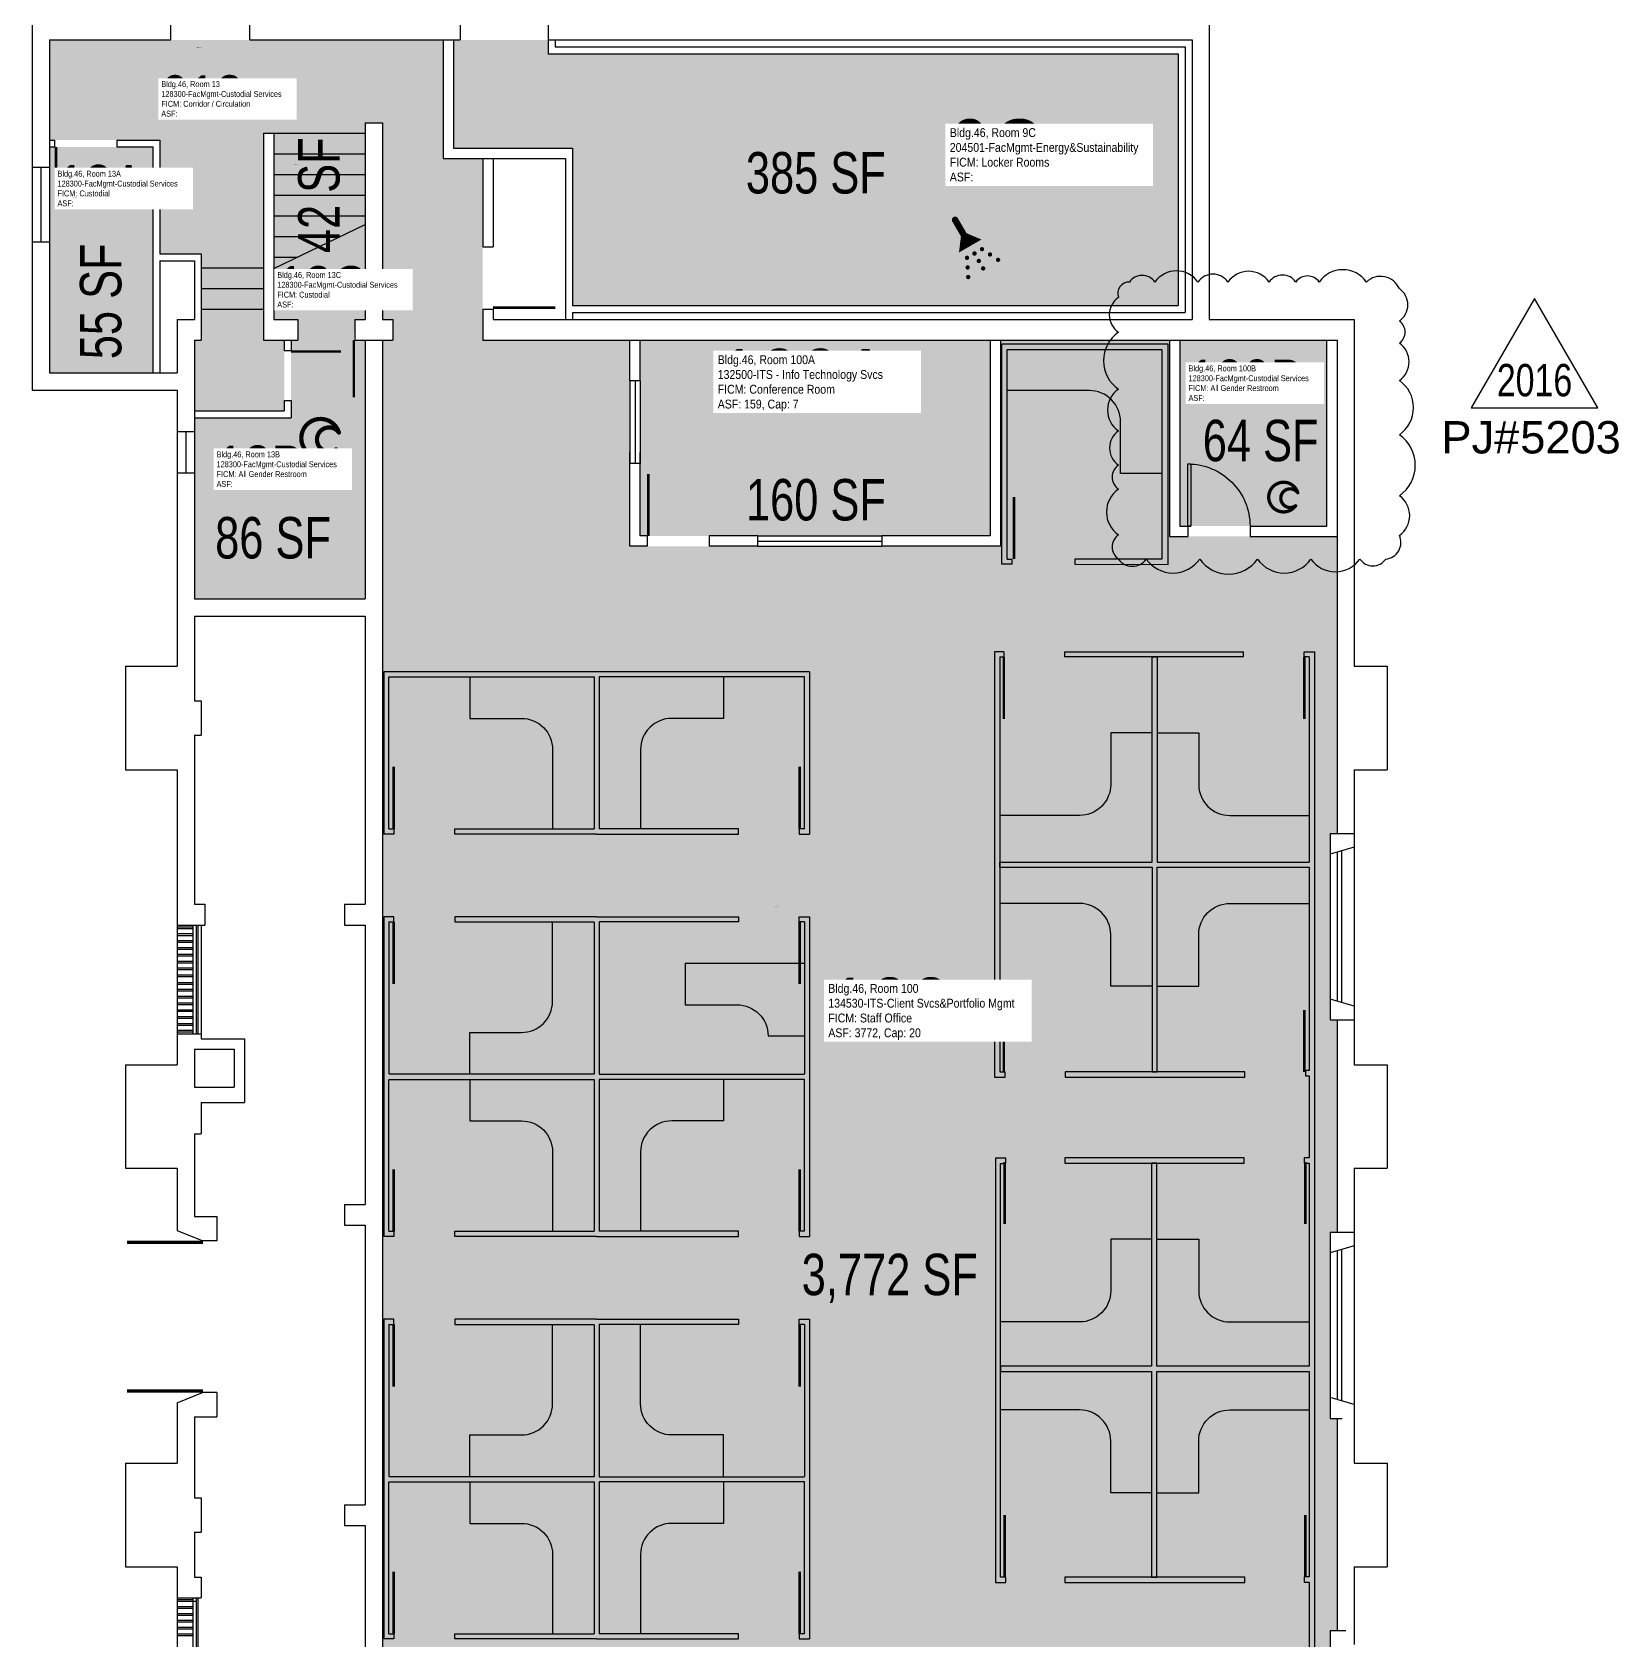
# Model space of a CAD drawing. Header units: inches. Extents: x -23 to 919, y -162 to 2416.
# Drawn here: x 0 to 919, y 396 to 1328 of the extents above; entities that cross this region are included whole.
import ezdxf
from ezdxf.enums import TextEntityAlignment as Align

# ---------------------------------------------------------------- set-up
doc = ezdxf.new("R2010")
doc.units = ezdxf.units.IN
doc.header["$LTSCALE"] = 10
doc.header["$MEASUREMENT"] = 0
doc.layers.get('0').update_dxf_attribs({"linetype": 'CONTINUOUS'})
for name, color, linetype in [('A-DOOR', 2, 'CONTINUOUS'), ('A-FLOR', 3, 'CONTINUOUS'), ('A-GLAZ', 1, 'CONTINUOUS'), ('A-IDEN-ICON', 4, 'CONTINUOUS'), ('A-IDEN-RNUM', 7, 'CONTINUOUS'), ('A-IDEN-SNUM', 4, 'CONTINUOUS'), ('A-IDEN-VNUM', 4, 'CONTINUOUS'), ('A-WALL', 5, 'CONTINUOUS'), ('AREA-TEXT', 3, 'CONTINUOUS'), ('Rooms-Category-Color', 7, 'CONTINUOUS'), ('Rooms-College-Color', 7, 'CONTINUOUS'), ('Rooms-Department-Color', 7, 'CONTINUOUS'), ('Rooms-Division-Color', 7, 'CONTINUOUS'), ('Rooms-Information', 7, 'CONTINUOUS')]:
    doc.layers.add(name, color=color, linetype=linetype)
doc.layers.add('A-REV', color=1, linetype='CONTINUOUS', true_color=0xff0000)
doc.styles.add('Arial', font='arial.ttf')
doc.styles.add('CP_AREA', font='arial.ttf', dxfattribs={"height": 15})
doc.styles.add('CP_ROOMSNUMBER', font='arial.ttf', dxfattribs={"height": 1})
doc.styles.add('CP_ROOMVNUMBER', font='arial.ttf', dxfattribs={"width": 0.85, "height": 0.075})

# ---------------------------------------------------------------- blocks, each defined once
blk = doc.blocks.new('CPSHOWER')
at = {"color": 0, "linetype": 'ByBlock'}
blk.add_lwpolyline([(-0.015, 0.0396, 0, 0.06, 0), (0.005, 0.005, 0.06, 0.06, 0)], format="xyseb", dxfattribs=at)
for points, const_width in [([(-0.0319, 0.0624, 1), (-0.0281, 0.0689, 1)], 0.0075), ([(0.0302, -0.0036, 1), (0.0345, -0.0011, 1)], 0.005), ([(-0.0045, -0.0236, 1), (-0.0002, -0.0211, 1)], 0.005), ([(0.0128, -0.0136, 1), (0.0172, -0.0111, 1)], 0.005), ([(0.0228, -0.0309, 1), (0.0272, -0.0284, 1)], 0.005), ([(0.0488, -0.0159, 1), (0.0531, -0.0134, 1)], 0.005), ([(0.0675, -0.0282, 1), (0.0718, -0.0257, 1)], 0.005), ([(-0.0031, -0.0459, 1), (0.0012, -0.0434, 1)], 0.005), ([(-0.0018, -0.0682, 1), (0.0025, -0.0657, 1)], 0.005), ([(0.0328, -0.0482, 1), (0.0372, -0.0457, 1)], 0.005)]:
    blk.add_lwpolyline(points, format="xyb", close=True, dxfattribs=dict(at, const_width=const_width))
at = {"color": 0, "linetype": 'ByBlock', "const_width": 0.015}
blk.add_lwpolyline([(-0.01, 0.031), (-0.03, 0.0656)], dxfattribs=at)
blk = doc.blocks.new('*U5')
h = blk.add_hatch(color=256)
h.dxf.hatch_style = 1
h.paths.add_polyline_path([(0, -36), (-1.69, -36), (-1.69, 0), (0, 0)])
blk.add_lwpolyline([(0, -36), (-1.69, -36), (-1.69, 0), (0, 0), (0, -36, -0.414214), (-36, 0)], format="xyb")
blk = doc.blocks.new('CPBATH')
at = {"color": 0, "linetype": 'ByBlock', "const_width": 0.0127}
for points in [[(0.0571, 0.0168, 0.861492), (-0.0551, 0, 1)], [(-0.0551, 0, 0.726902), (0.0487, -0.0337, 1)], [(0.0571, 0.0168, 0.729002), (-0.0084, -0.0042, 1)], [(-0.0084, -0.0042, 0.609468), (0.0487, -0.0337, 1)]]:
    blk.add_lwpolyline(points, format="xyb", dxfattribs=at)
at = {"color": 0, "linetype": 'ByBlock', "const_width": 0.00637}
for points in [[(0.0544, 0.0152, 1), (0.0599, 0.0184, 1)], [(0.0459, -0.0353, 1), (0.0515, -0.0321, 1)]]:
    blk.add_lwpolyline(points, format="xyb", close=True, dxfattribs=at)
blk = doc.blocks.new('ProjectRev')
at = {"transparency": 16777216}
blk.add_lwpolyline([(0, 0.122), (-0.1221, -0.0895), (0.1221, -0.0895)], close=True, dxfattribs=at)
at = {"transparency": 16777216, "insert": (-0.1798, -0.1151), "char_height": 0.0625, "width": 0.24749, "attachment_point": 1, "style": 'Arial'}
blk.add_mtext('PJ#', dxfattribs=at)
at = {"transparency": 16777216, "style": 'Arial', "width": 0.75}
blk.add_attdef('YEAR', text='', height=18.75, dxfattribs=at).set_placement((0, 0), align=Align.MIDDLE_CENTER)
at = {"transparency": 16777216, "style": 'Arial'}
blk.add_attdef('PROJECT', text='', height=18.75, dxfattribs=at).set_placement((-0.0276, -0.1151), align=Align.TOP_LEFT)

msp = doc.modelspace()

# ---------------------------------------------------------------- hatches: boundary and pattern name
at = {"layer": 'Rooms-Category-Color', "true_color": 0xadadad}
for points in [[(10, 1323), (10, 1265), (74, 1265), (74, 1199), (98, 1199), (98, 1149), (94, 1149), (94, 1108), (146, 1108), (146, 1149), (134.04, 1149), (134.04, 1269), (193, 1269), (193, 1275), (203.04, 1275), (203.04, 1161), (209.04, 1161), (209.04, 1149), (261.07, 1149), (261.07, 1167.04), (261.07, 1254.21), (238.04, 1254.21), (238.04, 1323)], [(153.9, 1149), (186.31, 1149), (187, 1161), (193, 1161), (193, 1269), (140.04, 1269), (140.04, 1161), (153.9, 1161)], [(10, 1261), (10, 1130), (70, 1130), (70, 1261)], [(94, 1103.99), (94, 999), (193, 999), (193, 1149), (150, 1149), (150, 1103.99)], [(664.88, 1148.97), (750, 1149), (750, 1041.24), (664.88, 1041.24)]]:
    msp.add_hatch(color=253, dxfattribs=at).paths.add_polyline_path(points)
at = {"layer": 'Rooms-Category-Color', "true_color": 0xffe090}
msp.add_hatch(color=41, dxfattribs=at).paths.add_polyline_path([(244.04, 1323), (299.04, 1323), (299.04, 1315), (664, 1315), (664, 1169.03), (313.08, 1169.03), (313.1, 1260.26), (244.04, 1260.21)])
at = {"layer": 'Rooms-Category-Color', "true_color": 0xfa9ba3}
for points in [[(203.04, 1149), (261.07, 1149), (346.27, 1149), (346.27, 1029.5), (560.99, 1029.5), (560.99, 1149), (658.91, 1148.97), (658.91, 1035.26), (756, 1035.26), (756, 863.04), (752, 863.04), (752, 851.04), (752, 755.04), (756, 755.04), (756, 632.04), (752, 632.04), (752, 524.04), (756, 524.04), (756, 401.04), (752, 401.04), (752, 293.04), (756, 293.04), (756, 248.1), (558.1, 248.1), (558.1, 12), (479.55, 12), (479.55, 24), (370.47, 24), (370.47, 12), (193, 12), (193, 45.96), (203.04, 48), (203.04, 92.04), (197, 92.04), (197, 119.93), (203.04, 119.93)], [(352.27, 1149), (554.99, 1148.97), (554.99, 1035.5), (352.27, 1035.5)]]:
    msp.add_hatch(color=241, dxfattribs=at).paths.add_polyline_path(points)
at = {"layer": 'Rooms-College-Color', "true_color": 0xadadad}
for points in [[(10, 1323), (10, 1265), (74, 1265), (74, 1199), (98, 1199), (98, 1149), (94, 1149), (94, 1108), (146, 1108), (146, 1149), (134.04, 1149), (134.04, 1269), (193, 1269), (193, 1275), (203.04, 1275), (203.04, 1161), (209.04, 1161), (209.04, 1149), (261.07, 1149), (261.07, 1167.04), (261.07, 1254.21), (238.04, 1254.21), (238.04, 1323)], [(244.04, 1323), (299.04, 1323), (299.04, 1315), (664, 1315), (664, 1169.03), (313.08, 1169.03), (313.1, 1260.26), (244.04, 1260.21)], [(153.9, 1149), (186.31, 1149), (187, 1161), (193, 1161), (193, 1269), (140.04, 1269), (140.04, 1161), (153.9, 1161)], [(10, 1261), (10, 1130), (70, 1130), (70, 1261)], [(94, 1103.99), (94, 999), (193, 999), (193, 1149), (150, 1149), (150, 1103.99)], [(664.88, 1148.97), (750, 1149), (750, 1041.24), (664.88, 1041.24)]]:
    msp.add_hatch(color=253, dxfattribs=at).paths.add_polyline_path(points)
at = {"layer": 'Rooms-College-Color', "true_color": 0x80bc67}
for points in [[(203.04, 1149), (261.07, 1149), (346.27, 1149), (346.27, 1029.5), (560.99, 1029.5), (560.99, 1149), (658.91, 1148.97), (658.91, 1035.26), (756, 1035.26), (756, 863.04), (752, 863.04), (752, 851.04), (752, 755.04), (756, 755.04), (756, 632.04), (752, 632.04), (752, 524.04), (756, 524.04), (756, 401.04), (752, 401.04), (752, 293.04), (756, 293.04), (756, 248.1), (558.1, 248.1), (558.1, 12), (479.55, 12), (479.55, 24), (370.47, 24), (370.47, 12), (193, 12), (193, 45.96), (203.04, 48), (203.04, 92.04), (197, 92.04), (197, 119.93), (203.04, 119.93)], [(352.27, 1149), (554.99, 1148.97), (554.99, 1035.5), (352.27, 1035.5)]]:
    msp.add_hatch(color=83, dxfattribs=at).paths.add_polyline_path(points)
at = {"layer": 'Rooms-Department-Color', "true_color": 0xacacac}
for points in [[(10, 1323), (10, 1265), (74, 1265), (74, 1199), (98, 1199), (98, 1149), (94, 1149), (94, 1108), (146, 1108), (146, 1149), (134.04, 1149), (134.04, 1269), (193, 1269), (193, 1275), (203.04, 1275), (203.04, 1161), (209.04, 1161), (209.04, 1149), (261.07, 1149), (261.07, 1167.04), (261.07, 1254.21), (238.04, 1254.21), (238.04, 1323)], [(153.9, 1149), (186.31, 1149), (187, 1161), (193, 1161), (193, 1269), (140.04, 1269), (140.04, 1161), (153.9, 1161)], [(10, 1261), (10, 1130), (70, 1130), (70, 1261)], [(94, 1103.99), (94, 999), (193, 999), (193, 1149), (150, 1149), (150, 1103.99)], [(664.88, 1148.97), (750, 1149), (750, 1041.24), (664.88, 1041.24)]]:
    msp.add_hatch(color=253, dxfattribs=at).paths.add_polyline_path(points)
at = {"layer": 'Rooms-Department-Color', "true_color": 0x80bc67}
msp.add_hatch(color=83, dxfattribs=at).paths.add_polyline_path([(244.04, 1323), (299.04, 1323), (299.04, 1315), (664, 1315), (664, 1169.03), (313.08, 1169.03), (313.1, 1260.26), (244.04, 1260.21)])
at = {"layer": 'Rooms-Department-Color', "true_color": 0xfa003f}
for points in [[(203.04, 1149), (261.07, 1149), (346.27, 1149), (346.27, 1029.5), (560.99, 1029.5), (560.99, 1149), (658.91, 1148.97), (658.91, 1035.26), (756, 1035.26), (756, 863.04), (752, 863.04), (752, 851.04), (752, 755.04), (756, 755.04), (756, 632.04), (752, 632.04), (752, 524.04), (756, 524.04), (756, 401.04), (752, 401.04), (752, 293.04), (756, 293.04), (756, 248.1), (558.1, 248.1), (558.1, 12), (479.55, 12), (479.55, 24), (370.47, 24), (370.47, 12), (193, 12), (193, 45.96), (203.04, 48), (203.04, 92.04), (197, 92.04), (197, 119.93), (203.04, 119.93)], [(352.27, 1149), (554.99, 1148.97), (554.99, 1035.5), (352.27, 1035.5)]]:
    msp.add_hatch(color=240, dxfattribs=at).paths.add_polyline_path(points)
at = {"layer": 'Rooms-Division-Color', "true_color": 0xadadad}
for points in [[(10, 1323), (10, 1265), (74, 1265), (74, 1199), (98, 1199), (98, 1149), (94, 1149), (94, 1108), (146, 1108), (146, 1149), (134.04, 1149), (134.04, 1269), (193, 1269), (193, 1275), (203.04, 1275), (203.04, 1161), (209.04, 1161), (209.04, 1149), (261.07, 1149), (261.07, 1167.04), (261.07, 1254.21), (238.04, 1254.21), (238.04, 1323)], [(153.9, 1149), (186.31, 1149), (187, 1161), (193, 1161), (193, 1269), (140.04, 1269), (140.04, 1161), (153.9, 1161)], [(10, 1261), (10, 1130), (70, 1130), (70, 1261)], [(94, 1103.99), (94, 999), (193, 999), (193, 1149), (150, 1149), (150, 1103.99)], [(664.88, 1148.97), (750, 1149), (750, 1041.24), (664.88, 1041.24)]]:
    msp.add_hatch(color=253, dxfattribs=at).paths.add_polyline_path(points)
at = {"layer": 'Rooms-Division-Color', "true_color": 0x80bc67}
msp.add_hatch(color=83, dxfattribs=at).paths.add_polyline_path([(244.04, 1323), (299.04, 1323), (299.04, 1315), (664, 1315), (664, 1169.03), (313.08, 1169.03), (313.1, 1260.26), (244.04, 1260.21)])
at = {"layer": 'Rooms-Division-Color', "true_color": 0xfa003f}
for points in [[(203.04, 1149), (261.07, 1149), (346.27, 1149), (346.27, 1029.5), (560.99, 1029.5), (560.99, 1149), (658.91, 1148.97), (658.91, 1035.26), (756, 1035.26), (756, 863.04), (752, 863.04), (752, 851.04), (752, 755.04), (756, 755.04), (756, 632.04), (752, 632.04), (752, 524.04), (756, 524.04), (756, 401.04), (752, 401.04), (752, 293.04), (756, 293.04), (756, 248.1), (558.1, 248.1), (558.1, 12), (479.55, 12), (479.55, 24), (370.47, 24), (370.47, 12), (193, 12), (193, 45.96), (203.04, 48), (203.04, 92.04), (197, 92.04), (197, 119.93), (203.04, 119.93)], [(352.27, 1149), (554.99, 1148.97), (554.99, 1035.5), (352.27, 1035.5)]]:
    msp.add_hatch(color=240, dxfattribs=at).paths.add_polyline_path(points)

# ---------------------------------------------------------------- linework, layer by layer
at = {"layer": 'A-DOOR', "elevation": 0}
for points in [[(13.75, 1261, 1.5, 1.5, 0), (13.75, 1225, 0, 0, 0), (13, 1225, 0, 0, 0.414214), (49, 1261, 0, 0, 0.414214)], [(267.07, 1167.79, 1.5, 1.5, 0), (303.07, 1167.79, 0, 0, 0), (303.07, 1167.04, 0, 0, 0.414214), (267.07, 1203.04, 0, 0, 0.414214)], [(186.31, 1149, 1.38, 1.38, 0), (186.31, 1115.89, 0, 0, 0), (187, 1115.89, 0, 0, -0.414214), (153.9, 1149, 0, 0, -0.414214)], [(150, 1142.41, 1.21, 1.21, 0), (179.02, 1142.41, 0, 0, 0), (179.02, 1143.01, 0, 0, -0.414214), (150, 1114, 0, 0, -0.414214)], [(357.02, 1035.5, 1.5, 1.5, 0), (357.02, 1071.5, 0, 0, 0), (356.27, 1071.5, 0, 0, -0.414214), (392.27, 1035.5, 0, 0, -0.414214)], [(568.83, 1022.1, 1.5, 1.5, 0), (568.83, 1058.1, 0, 0, 0), (568.08, 1058.1, 0, 0, -0.414214), (604.08, 1022.1, 0, 0, -0.414214)], [(562.95, 965.4, 1.5, 1.5, 0), (562.95, 929.4, 0, 0, 0), (562.2, 929.4, 0, 0, 0.414214), (598.2, 965.4, 0, 0, 0.414214)], [(737.06, 965.4, 1.5, 1.5, 0), (737.06, 929.4, 0, 0, 0), (737.81, 929.4, 0, 0, -0.414214), (701.81, 965.4, 0, 0, -0.414214)], [(209.43, 865.74, 1.5, 1.5, 0), (209.43, 901.74, 0, 0, 0), (208.68, 901.74, 0, 0, -0.414214), (244.68, 865.74, 0, 0, -0.414214)], [(444.61, 865.74, 1.5, 1.5, 0), (444.61, 901.74, 0, 0, 0), (445.36, 901.74, 0, 0, 0.414214), (409.36, 865.74, 0, 0, 0.414214)], [(209.43, 811.73, 1.5, 1.5, 0), (209.43, 775.73, 0, 0, 0), (208.68, 775.73, 0, 0, 0.414214), (244.68, 811.73, 0, 0, 0.414214)], [(444.61, 811.73, 1.5, 1.5, 0), (444.61, 775.73, 0, 0, 0), (445.36, 775.73, 0, 0, -0.414214), (409.36, 811.73, 0, 0, -0.414214)], [(562.95, 724.76, 1.5, 1.5, 0), (562.95, 760.76, 0, 0, 0), (562.2, 760.76, 0, 0, -0.414214), (598.2, 724.76, 0, 0, -0.414214)], [(737.06, 724.76, 1.5, 1.5, 0), (737.06, 760.76, 0, 0, 0), (737.81, 760.76, 0, 0, 0.414214), (701.81, 724.76, 0, 0, 0.414214)], [(563.45, 672.61, 1.5, 1.5, 0), (563.45, 636.61, 0, 0, 0), (562.7, 636.61, 0, 0, 0.414214), (598.7, 672.61, 0, 0, 0.414214)], [(737.56, 672.61, 1.5, 1.5, 0), (737.56, 636.61, 0, 0, 0), (738.31, 636.61, 0, 0, -0.414214), (702.31, 672.61, 0, 0, -0.414214)], [(209.43, 632.45, 1.5, 1.5, 0), (209.43, 668.45, 0, 0, 0), (208.68, 668.45, 0, 0, -0.414214), (244.68, 632.45, 0, 0, -0.414214)], [(444.61, 632.45, 1.5, 1.5, 0), (444.61, 668.45, 0, 0, 0), (445.36, 668.45, 0, 0, 0.414214), (409.36, 632.45, 0, 0, 0.414214)], [(98.92, 626.08, 1.83, 1.83, 0), (54.89, 626.08, 0, 0, 0), (54.89, 627, 0, 0, 0.414214), (98.92, 582.97, 0, 0, 0.414214)], [(98.92, 539.86, 1.83, 1.83, 0), (54.89, 539.86, 0, 0, 0), (54.89, 538.95, 0, 0, -0.414214), (98.92, 582.97, 0, 0, -0.414214)], [(209.43, 578.44, 1.5, 1.5, 0), (209.43, 542.44, 0, 0, 0), (208.68, 542.44, 0, 0, 0.414214), (244.68, 578.44, 0, 0, 0.414214)], [(444.61, 578.44, 1.5, 1.5, 0), (444.61, 542.44, 0, 0, 0), (445.36, 542.44, 0, 0, -0.414214), (409.36, 578.44, 0, 0, -0.414214)], [(563.45, 431.97, 1.5, 1.5, 0), (563.45, 467.97, 0, 0, 0), (562.7, 467.97, 0, 0, -0.414214), (598.7, 431.97, 0, 0, -0.414214)], [(737.56, 431.97, 1.5, 1.5, 0), (737.56, 467.97, 0, 0, 0), (738.31, 467.97, 0, 0, 0.414214), (702.31, 431.97, 0, 0, 0.414214)], [(209.43, 399.16, 1.5, 1.5, 0), (209.43, 435.16, 0, 0, 0), (208.68, 435.16, 0, 0, -0.414214), (244.68, 399.16, 0, 0, -0.414214)], [(444.61, 399.16, 1.5, 1.5, 0), (444.61, 435.16, 0, 0, 0), (445.36, 435.16, 0, 0, 0.414214), (409.36, 399.16, 0, 0, 0.414214)]]:
    msp.add_lwpolyline(points, format="xyseb", dxfattribs=at)
at = {"layer": 'A-FLOR'}
for p, q in [((140.04, 1269, 0), (193, 1269, 0)), ((140.04, 1257, 0), (193, 1257, 0)), ((140.04, 1245, 0), (193, 1245, 0)), ((140.04, 1233, 0), (193, 1233, 0)), ((140.04, 1221, 0), (193, 1221, 0)), ((140.04, 1190.6), (193, 1215.95)), ((140.04, 1209, 0), (178.48, 1209, 0)), ((140.04, 1197, 0), (153.4, 1197, 0)), ((98, 1191, 0), (134.04, 1191, 0)), ((98, 1179, 0), (134.04, 1179, 0)), ((98, 1167, 0), (134.04, 1167, 0)), ((561.83, 1019.09, 0), (561.83, 1146.66, 0)), ((567.83, 1019.09, 0), (561.83, 1019.09, 0)), ((564.83, 1022.09, 0), (567.83, 1022.09, 0)), ((567.83, 1019.09, 0), (567.83, 1022.09, 0)), ((562.95, 968.4, 0), (557.6, 968.4, 0)), ((557.6, 968.4, 0), (557.6, 721.76, 0)), ((560.59, 965.4, 0), (560.59, 843.48, 0)), ((560.59, 965.4, 0), (562.95, 965.4, 0)), ((562.95, 968.4, 0), (562.95, 965.4, 0)), ((598.2, 965.4, 0), (598.2, 968.4, 0)), ((598.2, 968.4, 0), (701.64, 968.4, 0)), ((648.86, 965.4, 0), (598.2, 965.4, 0)), ((648.86, 846.48, 0), (648.86, 965.4, 0)), ((701.64, 965.4, 0), (648.86, 965.4, 0)), ((648.86, 965.4, 0), (651.86, 965.4, 0)), ((651.86, 965.4, 0), (651.86, 846.48, 0)), ((701.64, 968.4, 0), (701.64, 965.4, 0)), ((736.89, 965.4, 0), (736.89, 968.4, 0)), ((736.89, 968.4, 0), (742.89, 968.4, 0)), ((739.89, 965.4, 0), (736.89, 965.4, 0)), ((739.89, 965.4, 0), (739.89, 846.48, 0)), ((742.89, 968.4, 0), (742.89, 257.77, 0)), ((450.27, 956.77, 0), (203.76, 956.77, 0)), ((203.76, 956.77, 0), (203.76, 862.74, 0)), ((206.59, 953.77, 0), (325.52, 953.77, 0)), ((206.59, 865.74, 0), (206.59, 953.77, 0)), ((325.52, 953.77, 0), (325.52, 865.74, 0)), ((447.44, 953.77, 0), (328.52, 953.77, 0)), ((328.52, 953.77, 0), (328.52, 865.74, 0)), ((447.44, 865.74, 0), (447.44, 953.77, 0)), ((450.27, 956.77, 0), (450.27, 862.74, 0)), ((209.59, 862.74, 0), (203.76, 862.74, 0)), ((206.59, 865.74, 0), (209.59, 865.74, 0)), ((209.59, 865.74, 0), (209.59, 862.74, 0)), ((244.84, 862.74, 0), (244.84, 865.74, 0)), ((244.84, 865.74, 0), (325.52, 865.74, 0)), ((327.02, 862.74, 0), (244.84, 862.74, 0)), ((327.02, 862.74, 0), (409.19, 862.74, 0)), ((409.19, 865.74, 0), (328.52, 865.74, 0)), ((409.19, 862.74, 0), (409.19, 865.74, 0)), ((447.44, 865.74, 0), (444.44, 865.74, 0)), ((444.44, 865.74, 0), (444.44, 862.74, 0)), ((444.44, 862.74, 0), (450.27, 862.74, 0)), ((560.59, 846.48, 0), (648.86, 846.48, 0)), ((560.78, 724.76, 0), (560.78, 843.48, 0)), ((560.78, 843.48, 0), (648.86, 843.48, 0)), ((648.86, 843.48, 0), (648.86, 724.84, 0)), ((651.86, 846.48, 0), (739.89, 846.48, 0)), ((651.86, 724.84, 0), (651.86, 843.48, 0)), ((651.86, 843.48, 0), (739.89, 843.48, 0)), ((739.89, 843.48, 0), (739.89, 725.63, 0)), ((203.76, 814.74, 0), (203.76, 629.45, 0)), ((209.59, 814.74, 0), (203.76, 814.74, 0)), ((206.59, 811.74, 0), (209.59, 811.74, 0)), ((206.59, 811.74, 0), (206.59, 723.7, 0)), ((209.59, 811.74, 0), (209.59, 814.74, 0)), ((327.02, 814.74, 0), (244.84, 814.74, 0)), ((244.84, 814.74, 0), (244.84, 811.74, 0)), ((244.84, 811.74, 0), (325.52, 811.74, 0)), ((325.52, 811.55, 0), (325.52, 723.48, 0)), ((327.02, 814.74, 0), (409.19, 814.74, 0)), ((328.52, 811.75, 0), (328.52, 723.48, 0)), ((409.19, 811.74, 0), (328.52, 811.74, 0)), ((409.19, 814.74, 0), (409.19, 811.74, 0)), ((444.44, 811.74, 0), (444.44, 814.74, 0)), ((444.44, 814.74, 0), (450.27, 814.74, 0)), ((447.44, 811.74, 0), (444.44, 811.74, 0)), ((447.44, 811.74, 0), (447.44, 723.7, 0)), ((450.27, 814.74, 0), (450.27, 629.45, 0)), ((206.59, 632.45, 0), (206.59, 720.48, 0)), ((325.52, 723.48, 0), (206.88, 723.48, 0)), ((206.88, 720.48, 0), (325.52, 720.48, 0)), ((325.52, 720.48, 0), (325.52, 632.45, 0)), ((328.52, 723.48, 0), (447.44, 723.48, 0)), ((447.44, 720.48, 0), (328.52, 720.48, 0)), ((328.52, 720.48, 0), (328.52, 632.45, 0)), ((447.44, 632.45, 0), (447.44, 720.48, 0)), ((557.6, 721.76, 0), (563.78, 721.76, 0)), ((563.78, 724.76, 0), (560.78, 724.76, 0)), ((563.78, 721.76, 0), (563.78, 724.76, 0)), ((648.86, 724.84, 0), (598.45, 724.84, 0)), ((598.45, 724.84, 0), (598.45, 721.84, 0)), ((598.45, 721.84, 0), (702.65, 721.84, 0)), ((702.65, 724.84, 0), (648.86, 724.84, 0)), ((648.86, 724.84, 0), (651.86, 724.84, 0)), ((702.65, 721.84, 0), (702.65, 724.84, 0)), ((737.73, 725.63, 0), (737.72, 722.63, 0)), ((737.72, 722.63, 0), (739.89, 722.63, 0)), ((739.89, 725.63, 0), (737.73, 725.63, 0)), ((739.89, 722.63, 0), (739.89, 674.95, 0)), ((561.1, 674.83, 0), (558.1, 674.83, 0)), ((558.1, 674.83, 0), (558.1, 428.97, 0)), ((564.02, 674.83, 0), (561.1, 674.83, 0)), ((561.1, 554.25, 0), (561.1, 671.83, 0)), ((561.1, 671.83, 0), (564.02, 671.83, 0)), ((564.02, 671.83, 0), (564.02, 674.83, 0)), ((702.15, 674.95, 0), (598.24, 674.95, 0)), ((598.24, 674.95, 0), (598.24, 671.95, 0)), ((598.24, 671.95, 0), (651.56, 671.95, 0)), ((651.56, 671.95, 0), (648.56, 671.95, 0)), ((648.56, 671.95, 0), (648.56, 554.25, 0)), ((651.56, 554.25, 0), (651.56, 671.95, 0)), ((651.56, 671.95, 0), (702.15, 671.95, 0)), ((702.15, 671.95, 0), (702.15, 674.95, 0)), ((739.89, 674.95, 0), (736.89, 674.95, 0)), ((736.89, 674.95, 0), (736.89, 671.95, 0)), ((736.89, 671.95, 0), (739.89, 671.95, 0)), ((739.89, 671.95, 0), (739.89, 554.25, 0)), ((209.59, 629.45, 0), (203.76, 629.45, 0)), ((206.59, 632.45, 0), (209.59, 632.45, 0)), ((209.59, 632.45, 0), (209.59, 629.45, 0)), ((244.84, 629.45, 0), (244.84, 632.45, 0)), ((244.84, 632.45, 0), (325.52, 632.45, 0)), ((327.02, 629.45, 0), (244.84, 629.45, 0)), ((327.02, 629.45, 0), (409.19, 629.45, 0)), ((409.19, 632.45, 0), (328.52, 632.45, 0)), ((409.19, 629.45, 0), (409.19, 632.45, 0)), ((447.44, 632.45, 0), (444.44, 632.45, 0)), ((444.44, 632.45, 0), (444.44, 629.45, 0)), ((444.44, 629.45, 0), (450.27, 629.45, 0)), ((203.76, 581.45, 0), (203.76, 396.15, 0)), ((209.59, 581.45, 0), (203.76, 581.45, 0)), ((206.59, 578.45, 0), (209.59, 578.45, 0)), ((206.59, 578.45, 0), (206.59, 490.41, 0)), ((209.59, 578.45, 0), (209.59, 581.45, 0)), ((327.02, 581.45, 0), (244.84, 581.45, 0)), ((244.84, 581.45, 0), (244.84, 578.45, 0)), ((244.84, 578.45, 0), (325.52, 578.45, 0)), ((325.52, 578.26, 0), (325.52, 490.19, 0)), ((327.02, 581.45, 0), (409.19, 581.45, 0)), ((328.52, 578.46, 0), (328.52, 490.19, 0)), ((409.19, 578.45, 0), (328.52, 578.45, 0)), ((409.19, 581.45, 0), (409.19, 578.45, 0)), ((444.44, 578.45, 0), (444.44, 581.45, 0)), ((444.44, 581.45, 0), (450.27, 581.45, 0)), ((447.44, 578.45, 0), (444.44, 578.45, 0)), ((447.44, 578.45, 0), (447.44, 490.41, 0)), ((450.27, 581.45, 0), (450.27, 396.15, 0)), ((648.56, 554.25, 0), (561.1, 554.25, 0)), ((561.1, 431.97, 0), (561.1, 554.25, 0)), ((561.1, 554.25, 0), (561.1, 551.25, 0)), ((561.1, 551.25, 0), (648.56, 551.25, 0)), ((648.56, 551.25, 0), (648.56, 431.97, 0)), ((739.89, 554.25, 0), (651.56, 554.25, 0)), ((651.56, 431.97, 0), (651.56, 551.25, 0)), ((651.56, 551.25, 0), (739.89, 551.25, 0)), ((739.89, 551.25, 0), (739.89, 432.15, 0)), ((206.59, 399.15, 0), (206.59, 487.19, 0)), ((325.52, 490.19, 0), (206.88, 490.19, 0)), ((206.88, 487.19, 0), (325.52, 487.19, 0)), ((325.52, 487.19, 0), (325.52, 399.15, 0)), ((328.52, 490.19, 0), (447.44, 490.19, 0)), ((447.44, 487.19, 0), (328.52, 487.19, 0)), ((328.52, 487.19, 0), (328.52, 399.15, 0)), ((447.44, 399.15, 0), (447.44, 487.19, 0)), ((558.1, 428.97, 0), (564.1, 428.97, 0)), ((564.1, 431.97, 0), (561.1, 431.97, 0)), ((564.1, 428.97, 0), (564.1, 431.97, 0)), ((648.56, 431.97, 0), (598.26, 431.97, 0)), ((598.26, 431.97, 0), (598.26, 428.97, 0)), ((598.26, 428.97, 0), (702.66, 428.97, 0)), ((702.66, 431.97, 0), (648.56, 431.97, 0)), ((648.56, 431.97, 0), (651.56, 431.97, 0)), ((702.66, 428.97, 0), (702.66, 431.97, 0)), ((739.89, 432.15, 0), (736.89, 432.15, 0)), ((736.89, 432.15, 0), (736.89, 429.15, 0)), ((736.89, 429.15, 0), (739.89, 429.15, 0)), ((739.89, 429.15, 0), (739.89, 381.47, 0)), ((209.59, 396.15, 0), (203.76, 396.15, 0)), ((206.59, 399.15, 0), (209.59, 399.15, 0)), ((209.59, 399.15, 0), (209.59, 396.15, 0)), ((244.84, 396.15, 0), (244.84, 399.15, 0)), ((244.84, 399.15, 0), (325.52, 399.15, 0)), ((327.02, 396.15, 0), (244.84, 396.15, 0)), ((327.02, 396.15, 0), (409.19, 396.15, 0)), ((409.19, 399.15, 0), (328.52, 399.15, 0)), ((409.19, 396.15, 0), (409.19, 399.15, 0)), ((447.44, 399.15, 0), (444.44, 399.15, 0)), ((444.44, 399.15, 0), (444.44, 396.15, 0)), ((444.44, 396.15, 0), (450.27, 396.15, 0))]:
    msp.add_line(p, q, dxfattribs=at)
at = {"layer": 'A-FLOR', "elevation": 0}
for points in [[(658.08, 1146.66), (561.83, 1146.66)], [(654.58, 1143.66), (654.58, 1022.09), (604.08, 1022.09), (604.08, 1019.09), (658.07, 1019.04), (658.08, 1146.66)], [(564.83, 1022.09), (564.83, 1143.66), (654.58, 1143.66)]]:
    msp.add_lwpolyline(points, dxfattribs=at)
for points in [[(654.58, 1071.73), (630.58, 1071.73), (630.58, 1101.73, 0.414214), (612.58, 1119.73), (564.83, 1119.73)], [(253.52, 953.77), (253.52, 929.77), (283.52, 929.77, -0.414214), (301.52, 911.77), (301.52, 865.74)], [(400.52, 953.77), (400.52, 929.77), (370.52, 929.77, 0.414214), (352.52, 911.77), (352.52, 865.74)], [(648.86, 921.48), (624.86, 921.48), (624.86, 891.48, -0.414214), (606.86, 873.48), (560.82, 873.48)], [(651.86, 921.48), (675.86, 921.48), (675.86, 891.48, 0.414214), (693.86, 873.48), (739.89, 873.48)], [(648.86, 774.48), (624.86, 774.48), (624.86, 804.48, 0.414214), (606.86, 822.48), (560.82, 822.48)], [(651.86, 774.48), (675.86, 774.48), (675.86, 804.48, -0.414214), (693.86, 822.48), (739.89, 822.48)], [(253.52, 723.7), (253.52, 747.7), (283.52, 747.7, 0.414214), (301.52, 765.7), (301.52, 811.74)], [(447.44, 787.73), (378.36, 787.73), (378.36, 763.73), (408.36, 763.73, -0.414214), (426.36, 745.73), (447.44, 745.73)], [(253.52, 720.48), (253.52, 696.48), (283.52, 696.48, -0.414214), (301.52, 678.48), (301.52, 632.45)], [(400.52, 720.48), (400.52, 696.48), (370.52, 696.48, 0.414214), (352.52, 678.48), (352.52, 632.45)], [(648.56, 627.91), (624.86, 627.91), (624.86, 597.91, -0.414214), (606.86, 579.91), (561.1, 579.91)], [(651.56, 627.91), (675.86, 627.91), (675.86, 597.91, 0.414214), (693.86, 579.91), (739.89, 579.91)], [(253.52, 490.41), (253.52, 514.41), (283.52, 514.41, 0.414214), (301.52, 532.41), (301.52, 578.45)], [(400.52, 490.41), (400.52, 514.41), (370.52, 514.41, -0.414214), (352.52, 532.41), (352.52, 578.45)], [(648.56, 480.91), (624.86, 480.91), (624.86, 510.91, 0.414214), (606.86, 528.91), (560.82, 528.91)], [(651.56, 480.91), (675.86, 480.91), (675.86, 510.91, -0.414214), (693.86, 528.91), (739.89, 528.91)], [(253.52, 487.19), (253.52, 463.19), (283.52, 463.19, -0.414214), (301.52, 445.19), (301.52, 399.15)], [(400.52, 487.19), (400.52, 463.19), (370.52, 463.19, 0.414214), (352.52, 445.19), (352.52, 399.15)]]:
    msp.add_lwpolyline(points, format="xyb", dxfattribs=at)
at = {"layer": 'A-GLAZ'}
for p, q in [((0, 1249.2, 0), (0, 1206, 0)), ((5, 1249.2, 0), (5, 1206, 0)), ((10, 1249.2, 0), (10, 1206, 0)), ((346.27, 1125.45, 0), (346.27, 1077.45, 0)), ((349.27, 1125.45, 0), (349.27, 1077.45, 0)), ((352.27, 1125.45, 0), (352.27, 1077.45, 0)), ((84, 1096, 0), (84, 1072, 0)), ((89, 1096, 0), (89, 1072, 0)), ((94, 1096, 0), (94, 1072, 0)), ((420.23, 1035.5, 0), (492.23, 1035.5, 0)), ((420.23, 1032.5, 0), (492.23, 1032.5, 0)), ((420.23, 1029.5, 0), (492.23, 1029.5, 0)), ((752, 851.04, 0), (752, 767.04, 0)), ((756, 852.18, 0), (756, 765.9, 0)), ((758.6, 852.92, 0), (758.6, 765.16, 0)), ((766, 855.04, 0), (766, 763.04, 0)), ((752, 620.04, 0), (752, 536.04, 0)), ((756, 621.18, 0), (756, 534.9, 0)), ((758.6, 621.92, 0), (758.6, 534.16, 0)), ((766, 624.04, 0), (766, 532.04, 0))]:
    msp.add_line(p, q, dxfattribs=at)
at = {"layer": 'A-REV'}
msp.add_lwpolyline([(629.33, 1022.09, 0.520567), (645.44, 1022.09, 0.520567), (676.41, 1022.09, 0.520567), (709.87, 1022.09, 0.520567), (740.89, 1022.09, 0.520567), (769.24, 1022.09, 0.520567), (784.19, 1022.09, 0.520567), (792.12, 1035.85, 0.520567), (792.12, 1058.79, 0.520567), (792.12, 1094.19, 0.520567), (792.12, 1125.58, 0.520567), (792.12, 1147.27, 0.520567), (792.12, 1160.06, 0.520567), (792.12, 1178.88, 0.520567), (773.02, 1182.7, 0.520567), (745.64, 1182.7, 0.520567), (732.14, 1182.7, 0.520567), (716.62, 1182.7, 0.520567), (692.82, 1182.7, 0.520567), (675.43, 1182.7, 0.520567), (650.51, 1182.7, 0.520567), (635.66, 1182.7, 0.520567), (629.33, 1173.81, 0.520567), (629.33, 1153.54, 0.520567), (629.33, 1120.56, 0.520567), (629.33, 1096.39, 0.520567), (629.33, 1076.6, 0.520567), (629.33, 1062.62, 0.520567), (629.33, 1036.15, 0.520567)], format="xyb", close=True, dxfattribs=at)
at = {"layer": 'A-WALL'}
for p, q in [((0, 1333, 0), (0, 1249.2, 0)), ((80.25, 1323, 0), (80.25, 1333, 0)), ((126.06, 1323, 0), (126.06, 1333, 0)), ((248.04, 1333, 0), (248.04, 1323, 0)), ((299.04, 1333, 0), (299.04, 1315, 0)), ((682, 1333, 0), (682, 1161.04, 0)), ((10, 1323, 0), (10, 1249.2, 0)), ((10, 1323, 0), (80.25, 1323, 0)), ((126.06, 1323, 0), (248.04, 1323, 0)), ((238.04, 1323, 0), (238.04, 1254.21, 0)), ((244.04, 1323, 0), (244.04, 1260.21, 0)), ((299.04, 1323, 0), (672, 1323, 0)), ((299.04, 1315, 0), (664, 1315, 0)), ((303.03, 1323, 0), (303.03, 1319, 0)), ((303.03, 1319, 0), (668, 1319, 0)), ((664, 1315, 0), (664, 1169.03, 0)), ((668, 1319, 0), (668, 1165.03, 0)), ((672, 1323, 0), (672, 1161.04, 0)), ((134.04, 1269, 0), (140.04, 1269, 0)), ((134.04, 1269, 0), (134.04, 1149, 0)), ((140.04, 1269, 0), (140.04, 1161, 0)), ((193, 1275, 0), (193, 1161, 0)), ((193, 1275, 0), (203.04, 1275, 0)), ((203.04, 1275, 0), (203.04, 1161, 0)), ((10, 1265, 0), (13, 1265, 0)), ((10, 1261, 0), (13, 1261, 0)), ((13, 1265, 0), (13, 1261, 0)), ((13, 1265, 0), (13, 1261, 0)), ((49, 1265, 0), (49, 1261, 0)), ((49, 1265, 0), (74, 1265, 0)), ((49, 1261, 0), (70, 1261, 0)), ((70, 1261, 0), (70, 1130, 0)), ((74, 1265, 0), (74, 1199, 0)), ((244.04, 1260.21, 0), (313.1, 1260.26, 0)), ((313.1, 1260.26, 0), (313.08, 1169.03, 0)), ((0, 1249.2, 0), (10, 1249.2, 0)), ((238.04, 1254.21, 0), (309.02, 1254.23, 0)), ((261.07, 1254.21, 0), (261.07, 1203.04, 0)), ((267.08, 1254.23, 0), (267.07, 1203.04, 0)), ((309.02, 1254.23, 0), (309.07, 1161.04, 0)), ((0, 1206, 0), (10, 1206, 0)), ((0, 1206, 0), (0, 1120, 0)), ((10, 1206, 0), (10, 1130, 0)), ((261.07, 1203.04, 0), (267.07, 1203.04, 0)), ((74, 1199, 0), (98, 1199, 0)), ((74, 1195, 0), (94, 1195, 0)), ((74, 1195, 0), (74, 1130, 0)), ((94, 1195, 0), (94, 1161, 0)), ((98, 1199, 0), (98, 1149, 0)), ((261.07, 1167.04, 0), (267.07, 1167.04, 0)), ((261.07, 1167.04, 0), (261.07, 1149, 0)), ((267.07, 1167.04, 0), (267.07, 1161.04, 0)), ((313.08, 1169.03, 0), (664, 1169.03, 0)), ((313.08, 1165.03, 0), (668, 1165.03, 0)), ((313.08, 1165.03, 0), (313.08, 1161.04, 0)), ((84, 1161, 0), (84, 1130, 0)), ((84, 1161, 0), (94, 1161, 0)), ((140.04, 1161, 0), (153.9, 1161, 0)), ((153.9, 1161, 0), (153.9, 1149, 0)), ((187, 1161, 0), (193, 1161, 0)), ((187, 1161, 0), (187, 1149, 0)), ((203.04, 1161, 0), (209.04, 1161, 0)), ((209.04, 1161, 0), (209.04, 1149, 0)), ((267.07, 1161.04, 0), (672, 1161.04, 0)), ((664, 1161.04, 0), (664, 1161, 0)), ((668, 1161.04, 0), (668, 1161, 0)), ((682, 1161.04, 0), (766, 1161.04, 0)), ((766, 1161.04, 0), (766, 960, 0)), ((94, 1149, 0), (98, 1149, 0)), ((94, 1149, 0), (94, 1096, 0)), ((134.04, 1149, 0), (153.9, 1149, 0)), ((146, 1149, 0), (146, 1143.01, 0)), ((150, 1149, 0), (150, 1143.01, 0)), ((187, 1149, 0), (193, 1149, 0)), ((193, 1149, 0), (193, 999, 0)), ((193, 1149, 0), (209.04, 1149, 0)), ((203.04, 1149, 0), (203.04, 119.93, 0)), ((261.07, 1149, 0), (756, 1149, 0)), ((346.27, 1125.45, 0), (346.27, 1149, 0)), ((352.27, 1125.45, 0), (352.27, 1149, 0)), ((554.99, 1149, 0), (554.99, 1035.5, 0)), ((560.99, 1149, 0), (560.99, 1029.5, 0)), ((750, 1041.24, 0), (750, 1149, 0)), ((756, 1149, 0), (756, 863.04, 0)), ((146, 1143.01, 0), (150, 1143.01, 0)), ((10, 1130, 0), (84, 1130, 0)), ((0, 1120, 0), (84, 1120, 0)), ((84, 1120, 0), (84, 1096, 0)), ((352.27, 1125.45, 0), (346.27, 1125.45, 0)), ((146, 1114, 0), (150, 1114, 0)), ((146, 1114, 0), (146, 1108, 0)), ((150, 1114, 0), (150, 1103.99, 0)), ((94, 1108, 0), (146, 1108, 0)), ((94, 1103.99, 0), (150, 1103.99, 0)), ((84, 1096, 0), (94, 1096, 0)), ((346.27, 1029.5, 0), (346.27, 1083.96, 0)), ((352.27, 1035.5, 0), (352.27, 1083.96, 0)), ((84, 1072, 0), (94, 1072, 0)), ((84, 1072, 0), (84, 960, 0)), ((94, 1072, 0), (94, 999, 0)), ((352.27, 1077.45, 0), (346.27, 1077.45, 0)), ((356.27, 1035.5, 0), (352.27, 1035.5, 0)), ((356.27, 1035.5, 0), (356.27, 1029.5, 0)), ((420.23, 1035.5, 0), (392.27, 1035.5, 0)), ((392.27, 1035.5, 0), (392.27, 1029.5, 0)), ((420.23, 1035.5, 0), (420.23, 1029.5, 0)), ((554.99, 1035.5, 0), (492.23, 1035.5, 0)), ((492.23, 1035.5, 0), (492.23, 1029.5, 0)), ((669.57, 1041.24, 0), (669.57, 1035.26, 0)), ((705.57, 1041.24, 0), (705.57, 1035.26, 0)), ((356.27, 1029.5, 0), (346.27, 1029.5, 0)), ((420.23, 1029.5, 0), (392.27, 1029.5, 0)), ((560.99, 1029.5, 0), (492.23, 1029.5, 0)), ((94, 999, 0), (193, 999, 0)), ((94, 989, 0), (193, 989, 0)), ((94, 989, 0), (94, 940, 0)), ((193, 989, 0), (193, 822, 0)), ((54, 960, 0), (54, 900, 0)), ((54, 960, 0), (84, 960, 0)), ((766, 960, 0), (785, 960, 0)), ((785, 960, 0), (785, 900, 0)), ((94, 940, 0), (98, 940, 0)), ((98, 940, 0), (98, 920, 0)), ((94, 920, 0), (98, 920, 0)), ((94, 920, 0), (94, 822, 0)), ((54, 900, 0), (84, 900, 0)), ((84, 900, 0), (84, 729, 0)), ((766, 900, 0), (785, 900, 0)), ((766, 900, 0), (766, 855.04, 0)), ((752, 863.04, 0), (752, 851.04, 0)), ((752, 863.04, 0), (766, 863.04, 0)), ((766, 855.04, 0), (752, 851.04, 0)), ((560.59, 843.48, 0), (560.59, 846.48, 0)), ((94, 822, 0), (100, 822, 0)), ((100, 822, 0), (100, 810, 0)), ((181, 822, 0), (181, 810, 0)), ((181, 822, 0), (193, 822, 0)), ((84, 810, 0), (100, 810, 0)), ((84, 809, 0), (92.99, 809, 0)), ((84, 808, 0), (92.99, 808, 0)), ((84, 805, 0), (92.99, 805, 0)), ((84, 804, 0), (92.99, 804, 0)), ((92.99, 810, 0), (92.99, 747, 0)), ((94.99, 810, 0), (94.99, 747, 0)), ((95.99, 810, 0), (95.99, 747, 0)), ((98, 810, 0), (98, 744, 0)), ((181, 810, 0), (193, 810, 0)), ((193, 810, 0), (193, 648, 0)), ((84, 801, 0), (92.99, 801, 0)), ((84, 800.04, 0), (92.99, 800.04, 0)), ((84, 797.04, 0), (92.99, 797.04, 0)), ((84, 796.08, 0), (92.99, 796.08, 0)), ((84, 793.08, 0), (92.99, 793.08, 0)), ((84, 792.12, 0), (92.99, 792.12, 0)), ((84, 789.12, 0), (92.99, 789.12, 0)), ((84, 788.16, 0), (92.99, 788.16, 0)), ((84, 785.16, 0), (92.99, 785.16, 0)), ((84, 784.2, 0), (92.99, 784.2, 0)), ((84, 781.2, 0), (92.99, 781.2, 0)), ((84, 780.24, 0), (92.99, 780.24, 0)), ((84, 776.76, 0), (92.99, 776.76, 0)), ((84, 775.8, 0), (92.99, 775.8, 0)), ((84, 772.8, 0), (92.99, 772.8, 0)), ((84, 771.84, 0), (92.99, 771.84, 0)), ((84, 768.84, 0), (92.99, 768.84, 0)), ((84, 767.88, 0), (92.99, 767.88, 0)), ((84, 764.88, 0), (92.99, 764.88, 0)), ((766, 763.04, 0), (752, 767.04, 0)), ((752, 767.04, 0), (752, 755.04, 0)), ((84, 763.92, 0), (92.99, 763.92, 0)), ((84, 760.92, 0), (92.99, 760.92, 0)), ((84, 759.96, 0), (92.99, 759.96, 0)), ((84, 756.96, 0), (92.99, 756.96, 0)), ((84, 756, 0), (92.99, 756, 0)), ((752, 755.04, 0), (766, 755.04, 0)), ((756, 755.04, 0), (756, 632.04, 0)), ((766, 763.04, 0), (766, 729, 0)), ((84, 753, 0), (92.99, 753, 0)), ((84, 752, 0), (92.99, 752, 0)), ((84, 749, 0), (92.99, 749, 0)), ((84, 748, 0), (92.99, 748, 0)), ((84, 747, 0), (98, 747, 0)), ((94, 738, 0), (117, 738, 0)), ((94, 738, 0), (94, 716, 0)), ((98, 744, 0), (123, 744, 0)), ((117, 738, 0), (117, 716, 0)), ((123, 744, 0), (123, 707.04, 0)), ((54, 729, 0), (84, 729, 0)), ((54, 729, 0), (54, 669, 0)), ((766, 729, 0), (785, 729, 0)), ((785, 729, 0), (785, 669, 0)), ((94, 716, 0), (117, 716, 0)), ((98, 707.04, 0), (98, 689, 0)), ((98, 707.04, 0), (123, 707.04, 0)), ((94, 689, 0), (98, 689, 0)), ((94, 689, 0), (94, 641.04, 0)), ((54, 669, 0), (84, 669, 0)), ((84, 669, 0), (84, 633, 0)), ((766, 669, 0), (785, 669, 0)), ((766, 669, 0), (766, 624.04, 0)), ((181, 648, 0), (193, 648, 0)), ((181, 648, 0), (181, 636, 0)), ((94, 641.04, 0), (106.96, 641.04, 0)), ((106.96, 641.04, 0), (106.96, 627, 0)), ((181, 636, 0), (193, 636, 0)), ((193, 636, 0), (193, 474, 0)), ((84, 633, 0), (98.92, 627, 0)), ((106.96, 627, 0), (98.92, 627, 0)), ((752, 632.04, 0), (766, 632.04, 0)), ((752, 632.04, 0), (752, 620.04, 0)), ((766, 624.04, 0), (752, 620.04, 0)), ((84, 533, 0), (98.77, 538.95, 0)), ((84, 533, 0), (84, 498, 0)), ((106.96, 538.95, 0), (98.77, 538.95, 0)), ((106.96, 538.95, 0), (106.96, 524.96, 0)), ((766, 532.04, 0), (752, 536.04, 0)), ((752, 536.04, 0), (752, 524.04, 0)), ((766, 532.04, 0), (766, 498, 0)), ((94, 524.96, 0), (106.96, 524.96, 0)), ((94, 524.96, 0), (94, 478, 0)), ((752, 524.04, 0), (759, 524.04, 0)), ((756, 524.04, 0), (756, 401.04, 0)), ((54, 498, 0), (84, 498, 0)), ((54, 498, 0), (54, 438, 0)), ((766, 498, 0), (785, 498, 0)), ((785, 498, 0), (785, 438, 0)), ((94, 478, 0), (98, 478, 0)), ((98, 478, 0), (98, 458, 0)), ((181, 474, 0), (193, 474, 0)), ((181, 474, 0), (181, 462, 0)), ((94, 458, 0), (98, 458, 0)), ((94, 458, 0), (94, 432, 0)), ((181, 462, 0), (193, 462, 0)), ((193, 462, 0), (193, 276, 0)), ((54, 438, 0), (84, 438, 0)), ((84, 438, 0), (84, 267, 0)), ((766, 438, 0), (785, 438, 0)), ((766, 438, 0), (766, 393.04, 0)), ((94, 432, 0), (98, 432, 0)), ((98, 432, 0), (98, 420, 0)), ((84, 420, 0), (98, 420, 0)), ((93.03, 420, 0), (93.03, 357, 0)), ((95.03, 420, 0), (95.03, 357, 0)), ((95.99, 420, 0), (95.99, 357, 0)), ((84, 419, 0), (93.03, 419, 0)), ((84, 418, 0), (95.03, 418, 0)), ((84, 415, 0), (93.03, 415, 0)), ((84, 414, 0), (93.03, 414, 0)), ((84, 411, 0), (93.03, 411, 0)), ((84, 410.04, 0), (93.03, 410.04, 0)), ((84, 407.04, 0), (93.03, 407.04, 0)), ((84, 406.08, 0), (93.03, 406.08, 0)), ((84, 403.08, 0), (93.03, 403.08, 0)), ((84, 402.12, 0), (93.03, 402.12, 0)), ((752, 401.04, 0), (761, 401.04, 0)), ((752, 401.04, 0), (752, 389.04, 0)), ((84, 399.12, 0), (93.03, 399.12, 0)), ((84, 398.16, 0), (93.03, 398.16, 0))]:
    msp.add_line(p, q, dxfattribs=at)
at = {"layer": 'A-WALL', "elevation": 0}
for points in [[(658.91, 1148.97), (658.91, 1035.26), (669.57, 1035.26)], [(664.88, 1148.97), (664.88, 1041.24), (671.26, 1041.24)], [(705.57, 1041.24), (750, 1041.24)], [(705.57, 1035.26), (755.97, 1035.26)]]:
    msp.add_lwpolyline(points, dxfattribs=at)

# ---------------------------------------------------------------- block references
at = {"layer": 'A-DOOR', "rotation": 180.0000000000001}
msp.add_blockref('*U5', (669.57, 1041.24, 0), dxfattribs=at)
at = {"layer": 'A-IDEN-ICON', "xscale": 250, "yscale": 250, "zscale": 250, "rotation": 2.223368870446859e-09}
msp.add_blockref('CPSHOWER', (542.21, 1202.31, 0), dxfattribs=at)
at = {"layer": 'A-IDEN-ICON'}
for p, xscale, yscale, zscale in [((166.62, 1092.21), 193.9125798052707, 193.9125798052707, 193.9125798052707), ((724.67, 1058.04), 150, 150, 150)]:
    msp.add_blockref('CPBATH', p, dxfattribs=dict(at, xscale=xscale, yscale=yscale, zscale=zscale))
at = {"layer": 'A-REV'}
ref = msp.add_blockref('ProjectRev', (870.42, 1136.6, 370), dxfattribs=dict(at, xscale=300, yscale=300, zscale=300))
ref.add_attrib('PROJECT', '5203', dxfattribs={"layer": '0', "transparency": 16777216, "height": 18.75, "style": 'Arial'}).set_placement((862.14, 1102.08, 370), align=Align.TOP_LEFT)
ref.add_attrib('YEAR', '2016', dxfattribs={"layer": '0', "transparency": 16777216, "height": 18.75, "style": 'Arial', "width": 0.75}).set_placement((870.42, 1125.82, 370), align=Align.MIDDLE_CENTER)

# ---------------------------------------------------------------- texts
at = {"layer": 'A-IDEN-RNUM', "style": 'CP_ROOMSNUMBER'}
for s, p in [('0013-00', (95.21, 1318.49, 0)), ('0009-C0', (544.33, 1275.04, 0)), ('0013-C0', (151.41, 1250.73, 0)), ('0013-A0', (23.42, 1231.5, 0)), ('0100-A0', (410.24, 1131.23, 0)), ('0100-B0', (669.96, 1113.73, 0)), ('0013-B0', (133.69, 1082.68, 0)), ('0100-00', (430.27, 819.97, -0.01))]:
    msp.add_text(s, height=0.36, dxfattribs=at).set_placement(p)
at = {"layer": 'A-IDEN-SNUM', "style": 'CP_ROOMSNUMBER'}
for s, p in [('0460001300', (95.21, 1318.49, 0)), ('04600009C0', (544.33, 1275.04, 0)), ('04600013C0', (151.41, 1250.73, 0)), ('04600013A0', (23.42, 1231.5, 0)), ('04600100A0', (410.24, 1131.23, 0)), ('04600100B0', (669.96, 1113.73, 0)), ('04600013B0', (133.69, 1082.68, 0)), ('0460010000', (430.19, 820.75, -0.01))]:
    msp.add_text(s, height=0.36, dxfattribs=at).set_placement(p)
at = {"layer": 'A-IDEN-VNUM', "style": 'CP_ROOMVNUMBER', "width": 0.85}
for s, height, p in [('013', 24, (74.82, 1278.49, 0)), ('9C', 36, (531.65, 1240.92, 0)), ('13A', 24, (14.67, 1226.56, 0)), ('13C', 24, (142, 1167.89, 0)), ('100A', 36, (397.2, 1107.83, 0)), ('100B', 24, (669.96, 1113.73, 0)), ('13B', 24, (106.84, 1063.88, 0)), ('100', 36, (461.25, 743.4, 0))]:
    msp.add_text(s, height=height, dxfattribs=at).set_placement(p)
at = {"layer": 'AREA-TEXT', "style": 'CP_AREA', "width": 0.75}
for s, p in [('42 SF', (166.07, 1233)), ('55 SF', (39.67, 1171.5))]:
    msp.add_text(s, height=24, rotation=90, dxfattribs=at).set_placement(p, align=Align.MIDDLE_CENTER)
for s, p in [('385 SF', (454.02, 1246.01)), ('64 SF', (711.73, 1090.83)), ('160 SF', (454.06, 1056.49)), ('86 SF', (139.55, 1034.46)), ('3,772 SF', (496.85, 607.44))]:
    msp.add_text(s, height=24, dxfattribs=at).set_placement(p, align=Align.MIDDLE_CENTER)

# ---------------------------------------------------------------- next in the draw order: texts
at = {"layer": 'Rooms-Information', "attachment_point": 7, "style": 'CP_ROOMVNUMBER', "bg_fill": 3, "box_fill_scale": 1.5, "bg_fill_color": 256, "bg_fill_true_color": 13158600, "bg_fill_transparency": 0}
for s, insert, char_height, width in [('Bldg.46, Room 13^M^J128300-FacMgmt-Custodial Services^M^JFICM: Corridor / Circulation^M^JASF: ', (74.82, 1278.49, 0), 3.4286, 76.8), ('Bldg.46, Room 9C^M^J204501-FacMgmt-Energy&Sustainability^M^JFICM: Locker Rooms^M^JASF: ', (531.65, 1240.92, 0), 5.1429, 115.2), ('Bldg.46, Room 13A^M^J128300-FacMgmt-Custodial Services^M^JFICM: Custodial^M^JASF: ', (14.67, 1226.56, 0), 3.4286, 76.8), ('Bldg.46, Room 13C^M^J128300-FacMgmt-Custodial Services^M^JFICM: Custodial^M^JASF: ', (142, 1167.89, 0), 3.4286, 76.8), ('Bldg.46, Room 100A^M^J132500-ITS - Info Technology Svcs^M^JFICM: Conference Room^M^JASF: 159, Cap: 7', (397.2, 1107.83, 0), 5.1429, 115.2), ('Bldg.46, Room 100B^M^J128300-FacMgmt-Custodial Services^M^JFICM: All Gender Restroom^M^JASF: ', (669.96, 1113.73, 0), 3.4286, 76.8), ('Bldg.46, Room 13B^M^J128300-FacMgmt-Custodial Services^M^JFICM: All Gender Restroom^M^JASF: ', (106.84, 1063.88, 0), 3.4286, 76.8), ('Bldg.46, Room 100^M^J134530-ITS-Client Svcs&Portfolio Mgmt^M^JFICM: Staff Office^M^JASF: 3772, Cap: 20', (461.25, 743.4, 0), 5.14286, 115.2)]:
    msp.add_mtext(s, dxfattribs=dict(at, insert=insert, char_height=char_height, width=width))

doc.saveas('drawing.dxf')
